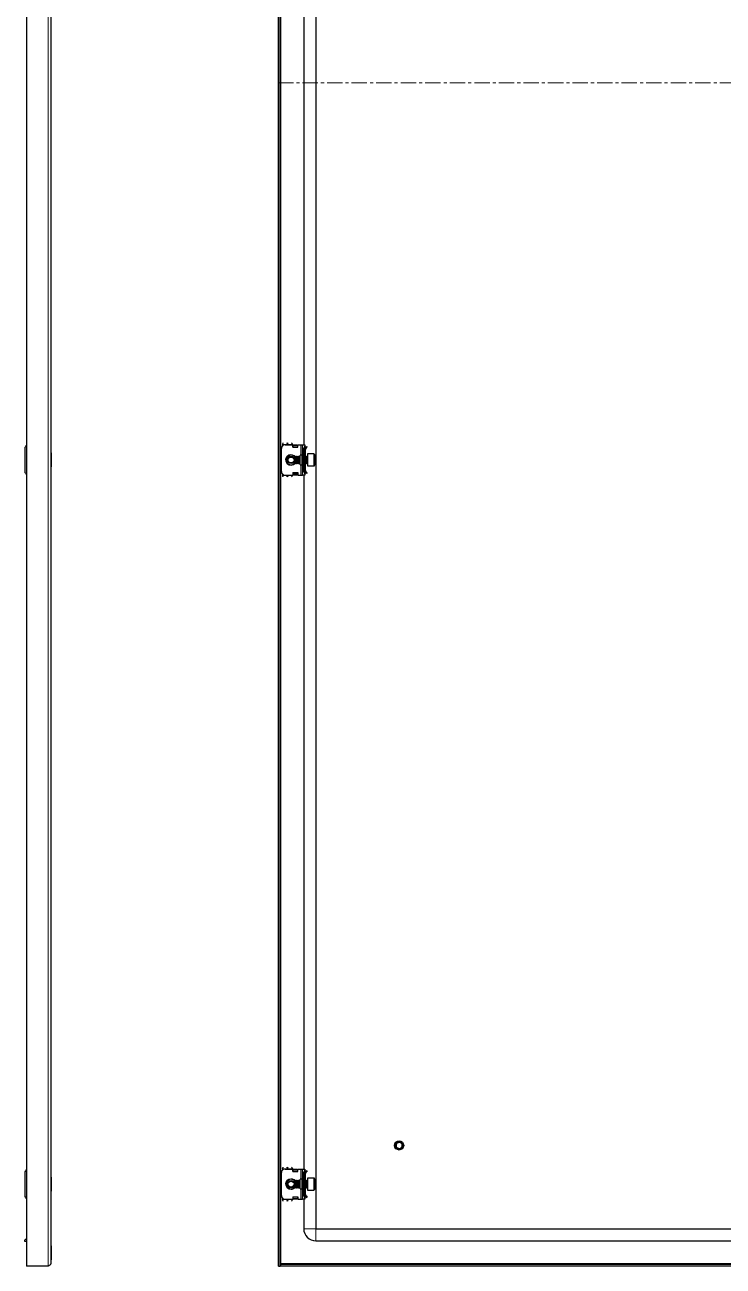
# Model space of a CAD drawing. Header units: millimetres. Extents: x -470 to 1925, y -869 to 1304.
# Drawn here: x 768 to 1346, y -755 to 273 of the extents above; entities that cross this region are included whole.
import ezdxf

# ---------------------------------------------------------------- set-up
doc = ezdxf.new("R2010")
doc.units = ezdxf.units.MM
doc.linetypes.add('CENTERX2', pattern=[20.32, 12.7, -2.54, 2.54, -2.54])
doc.layers.add('FORMAT', color=7, linetype='Continuous')

msp = doc.modelspace()

# ---------------------------------------------------------------- linework, layer by layer
at = {"color": 7, "linetype": 'Continuous', "lineweight": 25}
for p, q in [((769.88, 1205.83), (769.88, -755.17)), ((789.88, 1203.73), (789.88, -753.07)), ((978.24, -755.17), (978.24, 1205.83)), ((979.74, -755.17), (979.74, 1205.83)), ((1009.24, 1174.83), (1009.24, -724.17)), ((999.24, 525.33), (999.24, -74.67)), ((768.38, -77.67), (768.38, -96.67)), ((790.13, -81.38), (789.88, -81.38)), ((790.13, -81.38), (790.13, -92.95)), ((980.74, -96.67), (980.74, -77.67)), ((981.74, -74.42), (981.74, -75.43)), ((983.74, -74.67), (990.24, -74.67)), ((989.74, -74.42), (989.74, -74.67)), ((990.24, -76.67), (990.24, -74.67)), ((990.44, -74.79), (990.24, -74.79)), ((990.24, -76.67), (994.24, -76.67)), ((990.44, -76.67), (990.44, -74.79)), ((990.49, -75.05), (990.99, -74.69)), ((990.99, -75.05), (990.49, -75.4)), ((990.49, -75.4), (990.49, -75.05)), ((990.49, -76.32), (990.49, -75.4)), ((990.49, -76.67), (990.49, -76.32)), ((990.99, -74.69), (990.99, -75.05)), ((990.99, -74.69), (993.49, -74.69)), ((990.99, -75.05), (993.49, -75.05)), ((993.49, -75.05), (993.49, -74.69)), ((993.49, -74.69), (993.99, -75.05)), ((993.99, -75.4), (993.49, -75.05)), ((993.99, -75.05), (993.99, -75.4)), ((993.99, -75.4), (993.99, -76.32)), ((993.99, -76.32), (993.99, -76.67)), ((994.24, -76.67), (994.24, -74.67)), ((994.24, -74.67), (996.74, -74.67)), ((996.74, -74.67), (998.24, -74.67)), ((998.24, -74.67), (1000.24, -74.67)), ((998.24, -77.67), (998.24, -74.67)), ((998.24, -96.67), (998.24, -77.67)), ((999.24, -96.67), (999.24, -77.67)), ((1000.24, -74.67), (1000.24, -75.43)), ((1000.24, -75.43), (1000.24, -98.91)), ((1000.24, -75.76), (1000.45, -75.96)), ((1000.74, -78.42), (1000.24, -78.42)), ((1000.24, -81.92), (1000.24, -78.42)), ((1000.74, -81.92), (1000.24, -81.92)), ((1000.74, -76.67), (1000.74, -77.13)), ((1000.74, -81.92), (1000.74, -78.42)), ((1000.74, -84.17), (1000.74, -81.92)), ((1000.82, -77.01), (1001.8, -76.03)), ((1001.18, -77.36), (1000.82, -77.01)), ((1001.18, -77.36), (1002.15, -76.38)), ((1001.8, -76.03), (1002.15, -76.38)), ((1007.64, -82.17), (1002.24, -82.17)), ((1002.24, -82.17), (1002.24, -92.17)), ((992.79, -84.17), (992.24, -84.72)), ((992.24, -84.72), (992.24, -89.62)), ((992.24, -89.62), (992.79, -90.17)), ((992.85, -84.17), (992.79, -84.17)), ((992.79, -84.17), (992.79, -90.17)), ((992.79, -90.17), (992.85, -90.17)), ((993.24, -84.72), (992.85, -84.17)), ((992.85, -84.17), (992.85, -89.7)), ((992.85, -90.17), (993.24, -89.62)), ((992.85, -89.7), (992.85, -90.17)), ((993.63, -84.17), (993.24, -84.72)), ((993.24, -84.72), (993.24, -89.23)), ((993.24, -89.23), (993.24, -89.62)), ((993.24, -89.62), (993.63, -90.17)), ((993.85, -84.17), (993.63, -84.17)), ((993.63, -84.17), (993.63, -89.7)), ((993.63, -89.7), (993.63, -90.17)), ((993.63, -90.17), (993.85, -90.17)), ((994.24, -84.72), (993.85, -84.17)), ((993.85, -84.17), (993.85, -89.7)), ((993.85, -90.17), (994.24, -89.62)), ((993.85, -89.7), (993.85, -90.17)), ((994.63, -84.17), (994.24, -84.72)), ((994.24, -84.72), (994.24, -89.23)), ((994.24, -89.23), (994.24, -89.62)), ((994.24, -89.62), (994.63, -90.17)), ((994.85, -84.17), (994.63, -84.17)), ((994.63, -84.17), (994.63, -89.7)), ((994.63, -89.7), (994.63, -90.17)), ((994.63, -90.17), (994.85, -90.17)), ((995.24, -84.72), (994.85, -84.17)), ((994.85, -84.17), (994.85, -89.7)), ((994.85, -90.17), (995.24, -89.62)), ((994.85, -89.7), (994.85, -90.17)), ((995.63, -84.17), (995.24, -84.72)), ((995.24, -84.72), (995.24, -89.23)), ((995.24, -89.23), (995.24, -89.62)), ((995.24, -89.62), (995.63, -90.17)), ((995.85, -84.17), (995.63, -84.17)), ((995.63, -84.17), (995.63, -89.7)), ((995.63, -89.7), (995.63, -90.17)), ((995.63, -90.17), (995.85, -90.17)), ((996.24, -84.72), (995.85, -84.17)), ((995.85, -84.17), (995.85, -89.7)), ((995.85, -90.17), (996.24, -89.62)), ((995.85, -89.7), (995.85, -90.17)), ((997.74, -83.17), (996.24, -83.17)), ((996.24, -91.17), (996.24, -83.17)), ((996.24, -91.17), (997.74, -91.17)), ((1000.63, -84.17), (1000.24, -84.72)), ((1000.24, -89.62), (1000.63, -90.17)), ((1000.24, -92.42), (1000.74, -92.42)), ((1000.24, -95.92), (1000.24, -92.42)), ((1000.85, -84.17), (1000.63, -84.17)), ((1000.63, -84.17), (1000.63, -89.7)), ((1000.63, -89.7), (1000.63, -90.17)), ((1000.63, -90.17), (1000.85, -90.17)), ((1000.74, -92.42), (1000.74, -90.17)), ((1000.74, -95.92), (1000.74, -92.42)), ((1001.24, -84.72), (1000.85, -84.17)), ((1000.85, -84.17), (1000.85, -89.7)), ((1000.85, -90.17), (1001.24, -89.62)), ((1000.85, -89.7), (1000.85, -90.17)), ((1001.63, -84.17), (1001.24, -84.72)), ((1001.24, -84.72), (1001.24, -89.23)), ((1001.24, -89.23), (1001.24, -89.62)), ((1001.24, -89.62), (1001.63, -90.17)), ((1001.99, -84.17), (1001.63, -84.17)), ((1001.63, -84.17), (1001.63, -89.7)), ((1001.63, -89.7), (1001.63, -90.17)), ((1001.63, -90.17), (1001.99, -90.17)), ((1002.24, -92.17), (1007.64, -92.17)), ((1008.24, -82.77), (1008.24, -91.57)), ((789.88, -92.95), (790.13, -92.95)), ((981.74, -98.91), (981.74, -99.92)), ((983.74, -99.67), (990.24, -99.67)), ((989.74, -99.67), (989.74, -99.92)), ((990.24, -97.67), (990.24, -99.67)), ((990.24, -97.67), (994.24, -97.67)), ((990.24, -99.55), (990.44, -99.55)), ((990.44, -99.55), (990.44, -97.67)), ((990.49, -98.02), (990.49, -97.67)), ((990.49, -98.94), (990.49, -98.02)), ((990.49, -99.29), (990.49, -98.94)), ((990.49, -98.94), (990.99, -99.29)), ((990.99, -99.64), (990.49, -99.29)), ((990.99, -99.29), (990.99, -99.64)), ((993.49, -99.29), (990.99, -99.29)), ((993.49, -99.64), (990.99, -99.64)), ((993.49, -99.29), (993.99, -98.94)), ((993.49, -99.64), (993.49, -99.29)), ((993.99, -99.29), (993.49, -99.64)), ((993.99, -97.67), (993.99, -98.02)), ((993.99, -98.02), (993.99, -98.94)), ((993.99, -98.94), (993.99, -99.29)), ((994.24, -97.67), (994.24, -99.67)), ((994.24, -99.67), (996.74, -99.67)), ((996.74, -99.67), (998.24, -99.67)), ((998.24, -99.67), (998.24, -96.67)), ((1000.24, -99.67), (998.24, -99.67)), ((999.24, -99.67), (999.24, -674.67)), ((1000.74, -95.92), (1000.24, -95.92)), ((1000.45, -98.38), (1000.24, -98.58)), ((1000.24, -98.91), (1000.24, -99.67)), ((1000.74, -97.67), (1000.74, -97.28)), ((1001.18, -96.98), (1000.82, -97.33)), ((1000.82, -97.33), (1001.8, -98.31)), ((1001.18, -96.98), (1002.15, -97.96)), ((1001.8, -98.31), (1002.15, -97.96)), ((1075.25, -654.97), (1075.24, -655.02)), ((1075.24, -655.17), (1075.24, -655.17)), ((1075.25, -654.97), (1075.31, -654.66)), ((1075.27, -654.77), (1075.26, -654.82)), ((1075.3, -654.56), (1075.29, -654.61)), ((1075.35, -654.37), (1075.34, -654.42)), ((1075.4, -654.19), (1075.39, -654.23)), ((1075.46, -654.05), (1075.56, -653.87)), ((1075.47, -654.05), (1075.57, -653.86)), ((1075.95, -656.04), (1075.78, -655.63)), ((1076.08, -657.25), (1075.96, -657.12)), ((1075.97, -657.13), (1075.98, -657.15)), ((1076, -653.24), (1076.12, -653.05)), ((1076.08, -657.25), (1076.11, -657.28)), ((1076.22, -657.39), (1076.26, -657.42)), ((1076.38, -657.52), (1076.42, -657.55)), ((1076.54, -657.64), (1076.59, -657.67)), ((1076.7, -652.59), (1076.97, -652.47)), ((1077.64, -652.23), (1077.6, -652.24)), ((1078.04, -658.16), (1078.79, -658.09)), ((1078.78, -652.22), (1078.74, -652.21)), ((1078.96, -652.26), (1078.91, -652.25)), ((1078.93, -658.09), (1078.97, -658.08)), ((1079.14, -652.31), (1079.09, -652.29)), ((1079.12, -658.04), (1079.17, -658.02)), ((1079.14, -652.31), (1079.34, -652.41)), ((1079.14, -652.35), (1079.35, -652.38)), ((1079.31, -652.37), (1079.27, -652.35)), ((1079.31, -657.97), (1079.36, -657.95)), ((1079.69, -657.8), (1079.46, -657.88)), ((1079.5, -657.89), (1079.55, -657.87)), ((1079.67, -652.53), (1079.63, -652.51)), ((1079.86, -657.69), (1079.66, -657.81)), ((1079.67, -652.53), (1079.67, -652.64)), ((1079.67, -652.53), (1079.81, -652.65)), ((1079.68, -657.73), (1079.73, -657.77)), ((1079.69, -657.8), (1079.73, -657.77)), ((1079.85, -652.64), (1079.81, -652.61)), ((1080.02, -652.75), (1079.98, -652.73)), ((1080.18, -652.88), (1080.14, -652.85)), ((1080.33, -653.02), (1080.3, -652.99)), ((1080.46, -653.16), (1080.43, -653.12)), ((1081.05, -654.13), (1081.05, -654.12)), ((1081.16, -655.87), (1081.08, -656.11)), ((1081.11, -654.31), (1081.1, -654.26)), ((1081.1, -656.06), (1081.12, -656.02)), ((1081.16, -654.48), (1081.15, -654.44)), ((1081.16, -655.87), (1081.17, -655.83)), ((1081.2, -654.67), (1081.19, -654.62)), ((1081.2, -655.67), (1081.2, -655.63)), ((1081.24, -655.06), (1081.21, -655.3)), ((1081.22, -654.86), (1081.22, -654.81)), ((1081.22, -655.47), (1081.23, -655.42)), ((1081.24, -655.06), (1081.23, -655.01)), ((1081.24, -655.26), (1081.24, -655.21)), ((768.38, -677.67), (768.38, -696.67)), ((980.74, -696.67), (980.74, -677.67)), ((981.74, -674.42), (981.74, -675.43)), ((983.74, -674.67), (990.24, -674.67)), ((989.74, -674.42), (989.74, -674.67)), ((990.24, -676.67), (990.24, -674.67)), ((990.44, -674.79), (990.24, -674.79)), ((990.24, -676.67), (994.24, -676.67)), ((990.44, -676.67), (990.44, -674.79)), ((990.49, -675.05), (990.99, -674.69)), ((990.99, -675.05), (990.49, -675.4)), ((990.49, -675.4), (990.49, -675.05)), ((990.49, -676.32), (990.49, -675.4)), ((990.49, -676.67), (990.49, -676.32)), ((990.99, -674.69), (990.99, -675.05)), ((990.99, -674.69), (993.49, -674.69)), ((990.99, -675.05), (993.49, -675.05)), ((993.49, -675.05), (993.49, -674.69)), ((993.49, -674.69), (993.99, -675.05)), ((993.99, -675.4), (993.49, -675.05)), ((993.99, -675.05), (993.99, -675.4)), ((993.99, -675.4), (993.99, -676.32)), ((993.99, -676.32), (993.99, -676.67)), ((994.24, -676.67), (994.24, -674.67)), ((994.24, -674.67), (996.74, -674.67)), ((996.74, -674.67), (998.24, -674.67)), ((998.24, -674.67), (1000.24, -674.67)), ((998.24, -677.67), (998.24, -674.67)), ((998.24, -696.67), (998.24, -677.67)), ((999.24, -696.67), (999.24, -677.67)), ((1000.24, -674.67), (1000.24, -675.43)), ((1000.24, -675.43), (1000.24, -698.91)), ((1000.24, -675.76), (1000.45, -675.96)), ((1000.74, -678.42), (1000.24, -678.42)), ((1000.24, -681.92), (1000.24, -678.42)), ((1000.74, -676.67), (1000.74, -677.13)), ((1000.74, -681.92), (1000.74, -678.42)), ((1000.82, -677.01), (1001.8, -676.03)), ((1001.18, -677.36), (1000.82, -677.01)), ((1001.18, -677.36), (1002.15, -676.38)), ((1001.8, -676.03), (1002.15, -676.38)), ((790.13, -681.38), (789.88, -681.38)), ((790.13, -681.38), (790.13, -692.95)), ((992.79, -684.17), (992.24, -684.72)), ((992.24, -684.72), (992.24, -689.62)), ((992.85, -684.17), (992.79, -684.17)), ((992.79, -684.17), (992.79, -690.17)), ((993.24, -684.72), (992.85, -684.17)), ((992.85, -684.17), (992.85, -689.7)), ((993.63, -684.17), (993.24, -684.72)), ((993.24, -684.72), (993.24, -689.23)), ((993.85, -684.17), (993.63, -684.17)), ((993.63, -684.17), (993.63, -689.7)), ((994.24, -684.72), (993.85, -684.17)), ((993.85, -684.17), (993.85, -689.7)), ((994.63, -684.17), (994.24, -684.72)), ((994.24, -684.72), (994.24, -689.23)), ((994.85, -684.17), (994.63, -684.17)), ((994.63, -684.17), (994.63, -689.7)), ((995.24, -684.72), (994.85, -684.17)), ((994.85, -684.17), (994.85, -689.7)), ((995.63, -684.17), (995.24, -684.72)), ((995.24, -684.72), (995.24, -689.23)), ((995.85, -684.17), (995.63, -684.17)), ((995.63, -684.17), (995.63, -689.7)), ((996.24, -684.72), (995.85, -684.17)), ((995.85, -684.17), (995.85, -689.7)), ((997.74, -683.17), (996.24, -683.17)), ((996.24, -691.17), (996.24, -683.17)), ((1000.74, -681.92), (1000.24, -681.92)), ((1000.63, -684.17), (1000.24, -684.72)), ((1000.85, -684.17), (1000.63, -684.17)), ((1000.63, -684.17), (1000.63, -689.7)), ((1000.74, -684.17), (1000.74, -681.92)), ((1001.24, -684.72), (1000.85, -684.17)), ((1000.85, -684.17), (1000.85, -689.7)), ((1001.63, -684.17), (1001.24, -684.72)), ((1001.24, -684.72), (1001.24, -689.23)), ((1001.99, -684.17), (1001.63, -684.17)), ((1001.63, -684.17), (1001.63, -689.7)), ((1007.64, -682.17), (1002.24, -682.17)), ((1002.24, -682.17), (1002.24, -692.17)), ((1008.24, -682.77), (1008.24, -691.57)), ((789.88, -692.95), (790.13, -692.95)), ((981.74, -698.91), (981.74, -699.92)), ((990.24, -697.67), (990.24, -699.67)), ((990.24, -697.67), (994.24, -697.67)), ((990.44, -699.55), (990.44, -697.67)), ((990.49, -698.02), (990.49, -697.67)), ((990.49, -698.94), (990.49, -698.02)), ((990.49, -698.94), (990.99, -699.29)), ((990.49, -699.29), (990.49, -698.94)), ((990.99, -699.64), (990.49, -699.29)), ((993.49, -699.29), (990.99, -699.29)), ((990.99, -699.29), (990.99, -699.64)), ((992.24, -689.62), (992.79, -690.17)), ((992.79, -690.17), (992.85, -690.17)), ((992.85, -690.17), (993.24, -689.62)), ((992.85, -689.7), (992.85, -690.17)), ((993.24, -689.23), (993.24, -689.62)), ((993.24, -689.62), (993.63, -690.17)), ((993.49, -699.29), (993.99, -698.94)), ((993.49, -699.64), (993.49, -699.29)), ((993.99, -699.29), (993.49, -699.64)), ((993.63, -689.7), (993.63, -690.17)), ((993.63, -690.17), (993.85, -690.17)), ((993.85, -690.17), (994.24, -689.62)), ((993.85, -689.7), (993.85, -690.17)), ((993.99, -697.67), (993.99, -698.02)), ((993.99, -698.02), (993.99, -698.94)), ((993.99, -698.94), (993.99, -699.29)), ((994.24, -689.23), (994.24, -689.62)), ((994.24, -689.62), (994.63, -690.17)), ((994.24, -697.67), (994.24, -699.67)), ((994.63, -689.7), (994.63, -690.17)), ((994.63, -690.17), (994.85, -690.17)), ((994.85, -690.17), (995.24, -689.62)), ((994.85, -689.7), (994.85, -690.17)), ((995.24, -689.23), (995.24, -689.62)), ((995.24, -689.62), (995.63, -690.17)), ((995.63, -689.7), (995.63, -690.17)), ((995.63, -690.17), (995.85, -690.17)), ((995.85, -690.17), (996.24, -689.62)), ((995.85, -689.7), (995.85, -690.17)), ((996.24, -691.17), (997.74, -691.17)), ((998.24, -699.67), (998.24, -696.67)), ((1000.24, -689.62), (1000.63, -690.17)), ((1000.24, -692.42), (1000.74, -692.42)), ((1000.24, -695.92), (1000.24, -692.42)), ((1000.74, -695.92), (1000.24, -695.92)), ((1000.45, -698.38), (1000.24, -698.58)), ((1000.24, -698.91), (1000.24, -699.67)), ((1000.63, -689.7), (1000.63, -690.17)), ((1000.63, -690.17), (1000.85, -690.17)), ((1000.74, -692.42), (1000.74, -690.17)), ((1000.74, -695.92), (1000.74, -692.42)), ((1000.74, -697.67), (1000.74, -697.28)), ((1001.18, -696.98), (1000.82, -697.33)), ((1000.82, -697.33), (1001.8, -698.31)), ((1000.85, -690.17), (1001.24, -689.62)), ((1000.85, -689.7), (1000.85, -690.17)), ((1001.18, -696.98), (1002.15, -697.96)), ((1001.24, -689.23), (1001.24, -689.62)), ((1001.24, -689.62), (1001.63, -690.17)), ((1001.63, -689.7), (1001.63, -690.17)), ((1001.63, -690.17), (1001.99, -690.17)), ((1001.8, -698.31), (1002.15, -697.96)), ((1002.24, -692.17), (1007.64, -692.17)), ((983.74, -699.67), (990.24, -699.67)), ((989.74, -699.67), (989.74, -699.92)), ((990.24, -699.55), (990.44, -699.55)), ((993.49, -699.64), (990.99, -699.64)), ((994.24, -699.67), (996.74, -699.67)), ((996.74, -699.67), (998.24, -699.67)), ((1000.24, -699.67), (998.24, -699.67)), ((999.24, -699.67), (999.24, -724.17)), ((1009.24, -724.17), (1893.24, -724.17)), ((769.38, -732.67), (768.38, -733.67)), ((768.38, -734.67), (768.38, -733.67)), ((769.88, -734.67), (768.38, -734.67)), ((769.38, -732.67), (769.88, -732.67)), ((790.12, -738.38), (789.88, -738.38)), ((790.12, -738.38), (790.12, -739.43)), ((790.12, -739.43), (790.12, -749.95)), ((1009.24, -734.17), (1438.74, -734.17)), ((789.88, -749.95), (790.12, -749.95)), ((787.78, -755.17), (769.88, -755.17)), ((978.24, -755.17), (979.74, -755.17)), ((979.94, -753.67), (979.94, -755.17)), ((1922.54, -753.67), (979.94, -753.67)), ((1922.54, -755.17), (979.94, -755.17)), ((980.09, -753.67), (980.34, -753.07))]:
    msp.add_line(p, q, dxfattribs=at)
at = {"color": 8, "linetype": 'Continuous', "lineweight": 18}
for p, q in [((787.78, 1205.83), (787.78, -755.17)), ((980.34, -753.07), (980.34, 1203.73)), ((981.74, -74.42), (985.74, -74.42)), ((985.74, -74.42), (989.74, -74.42)), ((993.99, -76.32), (990.49, -76.32)), ((996.74, -83.17), (996.74, -74.67)), ((999.24, -77.67), (998.24, -77.67)), ((1000.24, -76.17), (1000.45, -75.96)), ((1000.24, -76.67), (1000.74, -76.67)), ((1007.64, -92.17), (1007.64, -82.17)), ((996.74, -99.67), (996.74, -91.17)), ((997.74, -91.17), (997.74, -83.17)), ((1001.99, -85.55), (1001.99, -84.17)), ((1001.99, -90.17), (1001.99, -85.55)), ((981.74, -99.92), (985.74, -99.92)), ((989.74, -99.92), (985.74, -99.92)), ((990.49, -98.02), (993.99, -98.02)), ((998.24, -96.67), (999.24, -96.67)), ((1000.24, -97.67), (1000.74, -97.67)), ((1000.24, -98.17), (1000.45, -98.38)), ((981.74, -674.42), (985.74, -674.42)), ((985.74, -674.42), (989.74, -674.42)), ((993.99, -676.32), (990.49, -676.32)), ((996.74, -683.17), (996.74, -674.67)), ((999.24, -677.67), (998.24, -677.67)), ((1000.24, -676.17), (1000.45, -675.96)), ((1000.24, -676.67), (1000.74, -676.67)), ((997.74, -691.17), (997.74, -683.17)), ((1001.99, -685.55), (1001.99, -684.17)), ((1001.99, -690.17), (1001.99, -685.55)), ((1007.64, -692.17), (1007.64, -682.17)), ((990.49, -698.02), (993.99, -698.02)), ((996.74, -699.67), (996.74, -691.17)), ((998.24, -696.67), (999.24, -696.67)), ((1000.24, -697.67), (1000.74, -697.67)), ((1000.24, -698.17), (1000.45, -698.38)), ((981.74, -699.92), (985.74, -699.92)), ((989.74, -699.92), (985.74, -699.92)), ((1009.24, -724.17), (999.24, -724.17)), ((1009.24, -724.17), (1009.24, -734.17)), ((1922.14, -753.07), (980.34, -753.07))]:
    msp.add_line(p, q, dxfattribs=at)
at = {"color": 7, "linetype": 'Continuous', "lineweight": 25}
for centre, radius in [((988.74, -87.17), 3), ((988.74, -87.17), 2.76), ((988.74, -87.17), 2.45), ((1078.24, -655.17), 3.75), ((988.74, -687.17), 3), ((988.74, -687.17), 2.76), ((988.74, -687.17), 2.45)]:
    msp.add_circle(centre, radius, dxfattribs=at)
for centre, radius, start, end in [((771.38, -77.67), 3, 120, 180), ((983.74, -77.67), 3, 90, 180), ((1002.24, -77.67), 3, 131.81031, 180), ((999.74, -76.67), 1, 360, 45), ((1007.64, -82.77), 0.6, 0, 90), ((988.74, -87.17), 4, 90, 331.04498), ((988.74, -87.17), 4, 28.95502, 90), ((997.74, -82.67), 0.5, 270, 0), ((997.74, -91.67), 0.5, 360, 90), ((1001.99, -83.92), 0.25, 270, 0), ((1001.99, -90.42), 0.25, 360, 90), ((1007.64, -91.57), 0.6, 270, 360), ((771.38, -96.67), 3, 180, 240), ((983.74, -96.67), 3, 180, 270), ((1002.24, -96.67), 3, 180, 228.18969), ((999.74, -97.67), 1, 315, 0), ((1078.24, -655.17), 3, 180, 220.74374), ((1078.24, -655.17), 2.5, 168.59442, 190.51652), ((1078.24, -655.17), 2.5, 108.59442, 168.59442), ((1078.24, -655.17), 3, 239.92857, 266.21929), ((1078.24, -655.17), 2.5, 48.59442, 108.59442), ((1078.24, -655.17), 2.5, 255.88813, 288.59442), ((1078.24, -655.17), 2.5, 288.59442, 348.59442), ((1078.24, -655.17), 2.5, 348.59442, 48.59442), ((771.38, -677.67), 3, 120, 180), ((983.74, -677.67), 3, 90, 180), ((1002.24, -677.67), 3, 131.81031, 180), ((999.74, -676.67), 1, 360, 45), ((988.74, -687.17), 4, 90, 331.04498), ((988.74, -687.17), 4, 28.95502, 90), ((997.74, -682.67), 0.5, 270, 0), ((1001.99, -683.92), 0.25, 270, 0), ((1007.64, -682.77), 0.6, 0, 90), ((771.38, -696.67), 3, 180, 240), ((983.74, -696.67), 3, 180, 270), ((997.74, -691.67), 0.5, 360, 90), ((1002.24, -696.67), 3, 180, 228.18969), ((999.74, -697.67), 1, 315, 360), ((1001.99, -690.42), 0.25, 360, 90), ((1007.64, -691.57), 0.6, 270, 360), ((1009.24, -724.17), 10, 180, 270)]:
    msp.add_arc(centre, radius, start, end, dxfattribs=at)
at = {"color": 8, "linetype": 'Continuous', "lineweight": 18}
for centre, start, end in [((988.74, -87.17), 35.46217, 270), ((988.74, -87.17), 270, 324.53783), ((988.74, -687.17), 35.46217, 270), ((988.74, -687.17), 270, 324.53783)]:
    msp.add_arc(centre, 4.5, start, end, dxfattribs=at)
at = {"color": 7, "linetype": 'Continuous', "lineweight": 25}
for points, knots in [([(981.74, -74.42), (981.83, -74.18), (982.03, -73.69), (982.22, -73.29), (982.31, -73.1)], [0, 0, 0, 0, 0.5020654, 1, 1, 1, 1]), ([(985.17, -73.11), (985.25, -73.26), (985.42, -73.61), (985.61, -74.1), (985.72, -74.38), (985.74, -74.42)], [0, 0, 0, 0, 0.4154826, 0.9171518, 1, 1, 1, 1]), ([(985.74, -74.42), (985.83, -74.18), (986.03, -73.69), (986.22, -73.29), (986.31, -73.1)], [0, 0, 0, 0, 0.5020654, 1, 1, 1, 1]), ([(989.17, -73.11), (989.25, -73.26), (989.42, -73.61), (989.61, -74.1), (989.72, -74.38), (989.74, -74.42)], [0, 0, 0, 0, 0.4154826, 0.91715183, 1, 1, 1, 1]), ([(1000.82, -77.01), (1000.67, -77.19), (1000.37, -77.57), (1000.25, -78.1), (1000.24, -78.38), (1000.24, -78.42)], [0, 0, 0, 0, 0.4618628, 0.9237257, 1, 1, 1, 1]), ([(1001.18, -77.36), (1001.06, -77.51), (1000.88, -77.74), (1000.76, -78.12), (1000.75, -78.32), (1000.74, -78.42)], [0, 0, 0, 0, 0.4850424, 0.7384039, 1, 1, 1, 1]), ([(982.31, -101.23), (982.23, -101.07), (982.06, -100.73), (981.87, -100.24), (981.75, -99.96), (981.74, -99.92)], [0, 0, 0, 0, 0.4154826, 0.9171518, 1, 1, 1, 1]), ([(985.74, -99.92), (985.64, -100.16), (985.45, -100.65), (985.26, -101.05), (985.17, -101.24)], [0, 0, 0, 0, 0.50206541, 1, 1, 1, 1]), ([(986.31, -101.23), (986.23, -101.07), (986.06, -100.73), (985.87, -100.24), (985.75, -99.96), (985.74, -99.92)], [0, 0, 0, 0, 0.4154826, 0.9171518, 1, 1, 1, 1]), ([(989.74, -99.92), (989.64, -100.16), (989.45, -100.65), (989.26, -101.05), (989.17, -101.24)], [0, 0, 0, 0, 0.5020654, 1, 1, 1, 1]), ([(1000.24, -95.92), (1000.26, -96.16), (1000.32, -96.64), (1000.6, -97.1), (1000.8, -97.31), (1000.82, -97.33)], [0, 0, 0, 0, 0.4618628, 0.9237257, 1, 1, 1, 1]), ([(1000.74, -95.92), (1000.76, -96.11), (1000.79, -96.4), (1000.98, -96.75), (1001.11, -96.9), (1001.18, -96.98)], [0, 0, 0, 0, 0.4850424, 0.7384039, 1, 1, 1, 1]), ([(1075.73, -654.88), (1075.72, -654.89), (1075.71, -654.93), (1075.66, -654.98), (1075.61, -655.03), (1075.55, -655.08), (1075.47, -655.12), (1075.38, -655.15), (1075.31, -655.17), (1075.26, -655.17), (1075.24, -655.17)], [0, 0, 0, 0, 0.0602215, 0.1811302, 0.3019881, 0.4228095, 0.5894372, 0.7560296, 0.8771102, 1, 1, 1, 1]), ([(1075.24, -655.18), (1075.24, -655.13), (1075.23, -655.05), (1075.25, -654.97), (1075.26, -654.95)], [0, 0, 0, 0, 0.6598587, 1, 1, 1, 1]), ([(1075.6, -655.04), (1075.57, -655.03), (1075.51, -655.01), (1075.42, -655), (1075.33, -655), (1075.27, -655.02), (1075.24, -655.02)], [0, 0, 0, 0, 0.237597, 0.5167288, 0.7555275, 1, 1, 1, 1]), ([(1075.24, -655.18), (1075.27, -655.16), (1075.33, -655.13), (1075.42, -655.1), (1075.48, -655.1), (1075.51, -655.1)], [0, 0, 0, 0, 0.3712256, 0.7088717, 1, 1, 1, 1]), ([(1076.17, -656.95), (1076.14, -656.93), (1075.9, -656.71), (1075.55, -656.25), (1075.31, -655.64), (1075.26, -655.29), (1075.24, -655.17)], [0, 0, 0, 0, 0.0506845, 0.4856187, 0.8266434, 1, 1, 1, 1]), ([(1075.25, -654.97), (1075.28, -654.96), (1075.34, -654.93), (1075.44, -654.91), (1075.53, -654.91), (1075.61, -654.93), (1075.66, -654.95), (1075.68, -654.96)], [0, 0, 0, 0, 0.23503877, 0.44553222, 0.65126812, 0.84785349, 1, 1, 1, 1]), ([(1075.7, -654.93), (1075.68, -654.91), (1075.62, -654.87), (1075.53, -654.83), (1075.44, -654.81), (1075.35, -654.8), (1075.29, -654.81), (1075.26, -654.82)], [0, 0, 0, 0, 0.1891735, 0.4046974, 0.6202202, 0.8079351, 1, 1, 1, 1]), ([(1075.27, -654.77), (1075.3, -654.76), (1075.37, -654.73), (1075.46, -654.73), (1075.55, -654.74), (1075.63, -654.76), (1075.69, -654.79), (1075.73, -654.82), (1075.74, -654.83)], [0, 0, 0, 0, 0.21406459, 0.40236339, 0.5856293, 0.76023413, 0.92389351, 1, 1, 1, 1]), ([(1075.76, -654.82), (1075.75, -654.81), (1075.72, -654.77), (1075.66, -654.72), (1075.57, -654.67), (1075.48, -654.63), (1075.39, -654.61), (1075.32, -654.61), (1075.29, -654.61)], [0, 0, 0, 0, 0.0698715, 0.2584547, 0.4469509, 0.6354224, 0.81547, 1, 1, 1, 1]), ([(1075.3, -654.56), (1075.34, -654.56), (1075.4, -654.54), (1075.5, -654.55), (1075.58, -654.57), (1075.66, -654.61), (1075.72, -654.65), (1075.75, -654.68), (1075.76, -654.7)], [0, 0, 0, 0, 0.2088985, 0.3885872, 0.5624279, 0.7272952, 0.881578, 1, 1, 1, 1]), ([(1075.77, -654.67), (1075.75, -654.65), (1075.72, -654.61), (1075.66, -654.55), (1075.59, -654.5), (1075.51, -654.46), (1075.42, -654.43), (1075.36, -654.42), (1075.34, -654.42)], [0, 0, 0, 0, 0.1372662, 0.3079499, 0.478578, 0.6491848, 0.8228334, 1, 1, 1, 1]), ([(1075.35, -654.37), (1075.38, -654.37), (1075.44, -654.37), (1075.52, -654.38), (1075.6, -654.41), (1075.67, -654.46), (1075.73, -654.51), (1075.77, -654.56), (1075.79, -654.6), (1075.79, -654.62)], [0, 0, 0, 0, 0.1656667, 0.3305216, 0.4888089, 0.6385249, 0.7786294, 0.9092127, 1, 1, 1, 1]), ([(1075.77, -654.53), (1075.76, -654.52), (1075.74, -654.48), (1075.69, -654.41), (1075.62, -654.34), (1075.54, -654.29), (1075.46, -654.25), (1075.41, -654.24), (1075.39, -654.23)], [0, 0, 0, 0, 0.0761511, 0.2767043, 0.47712, 0.6774733, 0.8375735, 1, 1, 1, 1]), ([(1075.4, -654.19), (1075.61, -653.76), (1075.93, -653.12), (1076.51, -652.72), (1076.72, -652.59)], [0, 0, 0, 0, 0.6570415, 1, 1, 1, 1]), ([(1075.4, -654.19), (1075.43, -654.19), (1075.49, -654.2), (1075.57, -654.23), (1075.64, -654.27), (1075.7, -654.33), (1075.74, -654.38), (1075.77, -654.45), (1075.79, -654.5), (1075.8, -654.54), (1075.8, -654.55)], [0, 0, 0, 0, 0.1540267, 0.3070949, 0.4528616, 0.5901228, 0.718565, 0.8388555, 0.9524699, 1, 1, 1, 1]), ([(1075.48, -654.06), (1075.49, -654), (1075.52, -653.87), (1075.59, -653.76), (1075.62, -653.7)], [0, 0, 0, 0, 0.46248194, 1, 1, 1, 1]), ([(1075.61, -653.78), (1075.63, -653.71), (1075.71, -653.5), (1075.88, -653.34), (1075.99, -653.23)], [0, 0, 0, 0, 0.3337892, 1, 1, 1, 1]), ([(1075.69, -653.65), (1075.71, -653.6), (1075.81, -653.3), (1076.06, -653.09), (1076.26, -652.91)], [0, 0, 0, 0, 0.1718651, 1, 1, 1, 1]), ([(1075.73, -654.84), (1075.72, -654.94), (1075.71, -655.21), (1075.75, -655.47), (1075.78, -655.63)], [0, 0, 0, 0, 0.40852073, 1, 1, 1, 1]), ([(1075.79, -654.68), (1075.79, -654.68), (1075.78, -654.73), (1075.76, -654.78), (1075.73, -654.83), (1075.73, -654.84)], [0, 0, 0, 0, 0.157682, 0.8030401, 1, 1, 1, 1]), ([(1077.08, -652.81), (1077.02, -652.85), (1076.69, -653.03), (1076.2, -653.5), (1075.89, -654.08), (1075.8, -654.42), (1075.79, -654.48)], [0, 0, 0, 0, 0.1047847, 0.5130786, 0.9181362, 1, 1, 1, 1]), ([(1075.79, -654.48), (1075.79, -654.51), (1075.8, -654.58), (1075.79, -654.64), (1075.79, -654.68)], [0, 0, 0, 0, 0.5444726, 1, 1, 1, 1]), ([(1075.97, -653.2), (1075.97, -653.21), (1075.95, -653.23), (1075.94, -653.25), (1075.93, -653.26)], [0, 0, 0, 0, 0.2967964, 1, 1, 1, 1]), ([(1077.23, -657.4), (1077.16, -657.37), (1076.84, -657.21), (1076.32, -656.79), (1076.07, -656.29), (1075.95, -656.04)], [0, 0, 0, 0, 0.1306517, 0.5600073, 1, 1, 1, 1]), ([(1075.97, -657.13), (1075.98, -657.1), (1076.01, -657.06), (1076.08, -657), (1076.13, -656.97), (1076.16, -656.95), (1076.17, -656.95)], [0, 0, 0, 0, 0.3150562, 0.6301943, 0.9455136, 1, 1, 1, 1]), ([(1076.53, -657), (1076.5, -656.99), (1076.44, -656.98), (1076.36, -656.98), (1076.28, -656.99), (1076.19, -657.01), (1076.09, -657.06), (1076.02, -657.11), (1075.98, -657.15)], [0, 0, 0, 0, 0.14940736, 0.27856286, 0.40766065, 0.53672248, 0.7270454, 1, 1, 1, 1]), ([(1076.1, -653.07), (1076.09, -653.07), (1076.08, -653.08), (1076.07, -653.1), (1076.07, -653.1)], [0, 0, 0, 0, 0.48423222, 1, 1, 1, 1]), ([(1076.08, -657.25), (1076.09, -657.22), (1076.12, -657.17), (1076.18, -657.11), (1076.25, -657.06), (1076.32, -657.02), (1076.39, -657), (1076.47, -656.99), (1076.52, -657), (1076.54, -657.01)], [0, 0, 0, 0, 0.1594459, 0.3180339, 0.4699832, 0.6134801, 0.7476486, 0.8728556, 1, 1, 1, 1]), ([(1076.59, -657.05), (1076.59, -657.05), (1076.55, -657.05), (1076.49, -657.06), (1076.4, -657.07), (1076.32, -657.11), (1076.24, -657.15), (1076.17, -657.21), (1076.13, -657.26), (1076.11, -657.28)], [0, 0, 0, 0, 0.0182814, 0.1756388, 0.3328957, 0.4900969, 0.6472739, 0.8216323, 1, 1, 1, 1]), ([(1076.17, -656.95), (1076.19, -656.95), (1076.23, -656.94), (1076.32, -656.93), (1076.42, -656.94), (1076.5, -656.98), (1076.58, -657.03), (1076.67, -657.12), (1076.74, -657.23), (1076.76, -657.32), (1076.77, -657.36)], [0, 0, 0, 0, 0.0736464, 0.1695635, 0.351373, 0.4388934, 0.519676, 0.6829056, 0.8511995, 1, 1, 1, 1]), ([(1076.23, -652.94), (1076.23, -652.95), (1076.21, -652.96), (1076.2, -652.97), (1076.2, -652.97)], [0, 0, 0, 0, 0.4851577, 1, 1, 1, 1]), ([(1076.22, -657.39), (1076.23, -657.36), (1076.26, -657.29), (1076.31, -657.21), (1076.37, -657.15), (1076.44, -657.11), (1076.52, -657.08), (1076.57, -657.06), (1076.6, -657.06), (1076.61, -657.06)], [0, 0, 0, 0, 0.1980351, 0.3676626, 0.5314947, 0.6866636, 0.8318184, 0.9819171, 1, 1, 1, 1]), ([(1076.67, -657.13), (1076.66, -657.13), (1076.62, -657.14), (1076.54, -657.16), (1076.45, -657.21), (1076.37, -657.27), (1076.31, -657.34), (1076.27, -657.39), (1076.26, -657.42)], [0, 0, 0, 0, 0.0505002, 0.2411237, 0.4316534, 0.6221537, 0.8086921, 1, 1, 1, 1]), ([(1076.38, -652.82), (1076.37, -652.82), (1076.36, -652.83), (1076.35, -652.84), (1076.34, -652.85)], [0, 0, 0, 0, 0.4845464, 1, 1, 1, 1]), ([(1076.38, -657.52), (1076.38, -657.49), (1076.4, -657.42), (1076.44, -657.33), (1076.5, -657.26), (1076.56, -657.21), (1076.62, -657.17), (1076.67, -657.16), (1076.68, -657.15)], [0, 0, 0, 0, 0.20923854, 0.39270193, 0.571062, 0.74084445, 0.89995763, 1, 1, 1, 1]), ([(1076.73, -657.23), (1076.71, -657.24), (1076.65, -657.27), (1076.57, -657.32), (1076.5, -657.39), (1076.45, -657.47), (1076.43, -657.52), (1076.42, -657.55)], [0, 0, 0, 0, 0.17210362, 0.3910988, 0.610089, 0.8028012, 1, 1, 1, 1]), ([(1076.53, -652.7), (1076.53, -652.71), (1076.51, -652.72), (1076.5, -652.72), (1076.49, -652.73)], [0, 0, 0, 0, 0.4826873, 1, 1, 1, 1]), ([(1076.53, -652.7), (1076.54, -652.69), (1076.59, -652.66), (1076.65, -652.64), (1076.69, -652.62)], [0, 0, 0, 0, 0.2307506, 1, 1, 1, 1]), ([(1076.54, -657.64), (1076.55, -657.61), (1076.56, -657.54), (1076.59, -657.45), (1076.64, -657.37), (1076.69, -657.31), (1076.73, -657.28), (1076.75, -657.27)], [0, 0, 0, 0, 0.2402125, 0.454711, 0.6642872, 0.8645167, 1, 1, 1, 1]), ([(1076.78, -657.38), (1076.76, -657.4), (1076.71, -657.44), (1076.65, -657.51), (1076.61, -657.59), (1076.59, -657.64), (1076.59, -657.67)], [0, 0, 0, 0, 0.2282538, 0.5103507, 0.7523188, 1, 1, 1, 1]), ([(1076.7, -652.59), (1076.69, -652.6), (1076.68, -652.61), (1076.67, -652.61), (1076.66, -652.62)], [0, 0, 0, 0, 0.4801941, 1, 1, 1, 1]), ([(1076.7, -652.59), (1076.73, -652.61), (1076.79, -652.65), (1076.86, -652.72), (1076.9, -652.77), (1076.91, -652.79)], [0, 0, 0, 0, 0.3628583, 0.6934345, 1, 1, 1, 1]), ([(1077.06, -652.85), (1077.05, -652.85), (1077.01, -652.84), (1076.94, -652.81), (1076.86, -652.76), (1076.78, -652.69), (1076.74, -652.62), (1076.72, -652.59)], [0, 0, 0, 0, 0.0844769, 0.2533671, 0.4701589, 0.686909, 1, 1, 1, 1]), ([(1076.72, -657.76), (1076.72, -657.72), (1076.72, -657.65), (1076.75, -657.55), (1076.77, -657.49), (1076.79, -657.47), (1076.79, -657.47)], [0, 0, 0, 0, 0.3571393, 0.6809788, 0.9981828, 1, 1, 1, 1]), ([(1076.77, -657.36), (1076.78, -657.37), (1076.79, -657.42), (1076.8, -657.49), (1076.79, -657.58), (1076.78, -657.68), (1076.75, -657.74), (1076.74, -657.77)], [0, 0, 0, 0, 0.1136039, 0.3109503, 0.5082294, 0.7516603, 1, 1, 1, 1]), ([(1077.63, -657.59), (1077.34, -657.54), (1077.05, -657.49), (1076.78, -657.36), (1076.77, -657.36)], [0, 0, 0, 0, 0.9656715, 1, 1, 1, 1]), ([(1076.88, -652.49), (1076.87, -652.5), (1076.86, -652.51), (1076.84, -652.51), (1076.84, -652.52)], [0, 0, 0, 0, 0.4778665, 1, 1, 1, 1]), ([(1077, -652.8), (1076.99, -652.78), (1076.98, -652.73), (1076.95, -652.66), (1076.9, -652.58), (1076.86, -652.54), (1076.84, -652.52)], [0, 0, 0, 0, 0.1541827, 0.4625673, 0.7280914, 1, 1, 1, 1]), ([(1076.88, -652.49), (1076.91, -652.52), (1076.97, -652.55), (1077.03, -652.63), (1077.08, -652.71), (1077.11, -652.77), (1077.11, -652.81), (1077.11, -652.82)], [0, 0, 0, 0, 0.2607623, 0.4948046, 0.7237939, 0.9427899, 1, 1, 1, 1]), ([(1077.07, -652.41), (1077.06, -652.41), (1077.05, -652.42), (1077.03, -652.42), (1077.02, -652.43)], [0, 0, 0, 0, 0.47648594, 1, 1, 1, 1]), ([(1077.16, -652.82), (1077.16, -652.81), (1077.16, -652.75), (1077.15, -652.67), (1077.12, -652.58), (1077.08, -652.5), (1077.04, -652.45), (1077.02, -652.43)], [0, 0, 0, 0, 0.1143934, 0.3501817, 0.5859711, 0.790611, 1, 1, 1, 1]), ([(1077.07, -652.41), (1077.09, -652.4), (1077.15, -652.37), (1077.22, -652.36), (1077.26, -652.35)], [0, 0, 0, 0, 0.3010252, 1, 1, 1, 1]), ([(1077.07, -652.41), (1077.1, -652.43), (1077.15, -652.48), (1077.21, -652.55), (1077.24, -652.64), (1077.26, -652.72), (1077.27, -652.78), (1077.26, -652.82), (1077.26, -652.83)], [0, 0, 0, 0, 0.218347, 0.4109902, 0.5987107, 0.7777436, 0.9456666, 1, 1, 1, 1]), ([(1077.44, -652.8), (1077.43, -652.8), (1077.38, -652.82), (1077.3, -652.83), (1077.2, -652.83), (1077.13, -652.82), (1077.09, -652.81), (1077.08, -652.81)], [0, 0, 0, 0, 0.0990109, 0.3882762, 0.6130099, 0.8953836, 1, 1, 1, 1]), ([(1077.26, -652.33), (1077.25, -652.34), (1077.24, -652.34), (1077.22, -652.35), (1077.22, -652.35)], [0, 0, 0, 0, 0.47657945, 1, 1, 1, 1]), ([(1077.29, -652.83), (1077.29, -652.83), (1077.31, -652.79), (1077.31, -652.72), (1077.32, -652.62), (1077.3, -652.52), (1077.27, -652.43), (1077.23, -652.38), (1077.22, -652.35)], [0, 0, 0, 0, 0.0190582, 0.2194885, 0.4198305, 0.6201507, 0.8077852, 1, 1, 1, 1]), ([(1077.63, -657.59), (1077.54, -657.56), (1077.4, -657.5), (1077.27, -657.43), (1077.23, -657.4)], [0, 0, 0, 0, 0.6817331, 1, 1, 1, 1]), ([(1077.26, -652.33), (1077.29, -652.36), (1077.33, -652.41), (1077.38, -652.49), (1077.4, -652.58), (1077.41, -652.66), (1077.41, -652.73), (1077.4, -652.77), (1077.39, -652.79)], [0, 0, 0, 0, 0.21300215, 0.39697514, 0.57518079, 0.74436354, 0.90277881, 1, 1, 1, 1]), ([(1077.45, -652.27), (1077.45, -652.28), (1077.43, -652.28), (1077.42, -652.28), (1077.41, -652.29)], [0, 0, 0, 0, 0.47897746, 1, 1, 1, 1]), ([(1077.41, -652.79), (1077.42, -652.76), (1077.45, -652.71), (1077.46, -652.62), (1077.47, -652.53), (1077.46, -652.42), (1077.43, -652.34), (1077.41, -652.29)], [0, 0, 0, 0, 0.1470651, 0.3212312, 0.4953456, 0.6694433, 1, 1, 1, 1]), ([(1077.71, -652.57), (1077.7, -652.58), (1077.68, -652.63), (1077.62, -652.71), (1077.52, -652.77), (1077.47, -652.79), (1077.44, -652.8)], [0, 0, 0, 0, 0.153621, 0.5283051, 0.811762, 1, 1, 1, 1]), ([(1077.45, -652.27), (1077.47, -652.3), (1077.51, -652.36), (1077.54, -652.45), (1077.55, -652.53), (1077.55, -652.61), (1077.53, -652.69), (1077.51, -652.74), (1077.49, -652.77), (1077.48, -652.78)], [0, 0, 0, 0, 0.1954613, 0.3596487, 0.5176065, 0.6667879, 0.8062679, 0.9362427, 1, 1, 1, 1]), ([(1077.53, -652.73), (1077.53, -652.73), (1077.56, -652.69), (1077.59, -652.6), (1077.62, -652.49), (1077.62, -652.4), (1077.62, -652.32), (1077.6, -652.27), (1077.6, -652.24)], [0, 0, 0, 0, 0.0013127, 0.3095816, 0.4937306, 0.6778354, 0.8376628, 1, 1, 1, 1]), ([(1077.56, -652.74), (1077.59, -652.72), (1077.64, -652.68), (1077.68, -652.61), (1077.7, -652.58), (1077.71, -652.57)], [0, 0, 0, 0, 0.4133204, 0.8335068, 1, 1, 1, 1]), ([(1077.64, -652.23), (1077.65, -652.26), (1077.68, -652.31), (1077.69, -652.39), (1077.69, -652.48), (1077.68, -652.55), (1077.65, -652.64), (1077.6, -652.7), (1077.57, -652.73)], [0, 0, 0, 0, 0.1625787, 0.3241601, 0.4782157, 0.6233718, 0.7592045, 1, 1, 1, 1]), ([(1077.6, -652.25), (1077.62, -652.24), (1077.74, -652.2), (1077.87, -652.19), (1077.97, -652.18)], [0, 0, 0, 0, 0.1698709, 1, 1, 1, 1]), ([(1077.64, -652.23), (1077.67, -652.22), (1077.99, -652.16), (1078.63, -652.15), (1079.29, -652.33), (1079.62, -652.51), (1079.69, -652.54)], [0, 0, 0, 0, 0.0442854, 0.4648795, 0.8942018, 1, 1, 1, 1]), ([(1079.68, -652.85), (1079.62, -652.82), (1079.29, -652.64), (1078.62, -652.46), (1078, -652.49), (1077.71, -652.57), (1077.71, -652.57)], [0, 0, 0, 0, 0.1021577, 0.5515991, 0.99962, 1, 1, 1, 1]), ([(1078.07, -652.2), (1078.14, -652.19), (1078.31, -652.16), (1078.48, -652.18), (1078.58, -652.19)], [0, 0, 0, 0, 0.3996251, 1, 1, 1, 1]), ([(1078.79, -658.09), (1078.78, -658.08), (1078.76, -658.03), (1078.74, -657.95), (1078.74, -657.87), (1078.76, -657.8), (1078.8, -657.72), (1078.86, -657.64), (1078.95, -657.57), (1079.01, -657.55), (1079.04, -657.54)], [0, 0, 0, 0, 0.0986313, 0.2385412, 0.3785316, 0.4989503, 0.6010273, 0.777401, 0.9101004, 1, 1, 1, 1]), ([(1078.76, -652.23), (1078.8, -652.23), (1078.94, -652.24), (1079.08, -652.29), (1079.17, -652.32)], [0, 0, 0, 0, 0.31738537, 1, 1, 1, 1]), ([(1078.94, -657.59), (1078.93, -657.59), (1078.9, -657.62), (1078.87, -657.68), (1078.82, -657.76), (1078.79, -657.85), (1078.78, -657.94), (1078.78, -658.03), (1078.78, -658.07), (1078.79, -658.09)], [0, 0, 0, 0, 0.036757, 0.1961925, 0.355485, 0.5146899, 0.7197462, 0.8820053, 1, 1, 1, 1]), ([(1078.93, -658.09), (1078.92, -658.06), (1078.89, -658.01), (1078.86, -657.93), (1078.85, -657.84), (1078.86, -657.76), (1078.89, -657.67), (1078.93, -657.61), (1078.96, -657.58)], [0, 0, 0, 0, 0.1627902, 0.3246863, 0.479688, 0.6260584, 0.7630202, 1, 1, 1, 1]), ([(1079.02, -657.56), (1079.01, -657.58), (1078.98, -657.63), (1078.95, -657.72), (1078.93, -657.81), (1078.93, -657.94), (1078.96, -658.03), (1078.97, -658.08)], [0, 0, 0, 0, 0.1328601, 0.2910597, 0.4910066, 0.6908897, 1, 1, 1, 1]), ([(1079.12, -658.04), (1079.1, -658.01), (1079.06, -657.96), (1079.02, -657.87), (1079, -657.79), (1079, -657.7), (1079.01, -657.63), (1079.02, -657.57), (1079.04, -657.55), (1079.04, -657.54)], [0, 0, 0, 0, 0.1984834, 0.3677124, 0.531083, 0.6857782, 0.8305034, 0.9651518, 1, 1, 1, 1]), ([(1079.04, -657.54), (1079.05, -657.54), (1079.1, -657.52), (1079.17, -657.51), (1079.27, -657.51), (1079.36, -657.52), (1079.45, -657.55), (1079.53, -657.58), (1079.61, -657.63), (1079.66, -657.68), (1079.69, -657.71), (1079.7, -657.72)], [0, 0, 0, 0, 0.0429601, 0.1733, 0.2742626, 0.4010814, 0.5277159, 0.6542588, 0.7807587, 0.9368521, 1, 1, 1, 1]), ([(1079.13, -657.52), (1079.13, -657.53), (1079.11, -657.57), (1079.09, -657.64), (1079.08, -657.74), (1079.09, -657.84), (1079.12, -657.93), (1079.15, -657.99), (1079.17, -658.02)], [0, 0, 0, 0, 0.0433877, 0.2328804, 0.4222739, 0.6116319, 0.8032794, 1, 1, 1, 1]), ([(1079.31, -657.97), (1079.29, -657.95), (1079.24, -657.9), (1079.19, -657.82), (1079.15, -657.73), (1079.14, -657.65), (1079.14, -657.58), (1079.15, -657.53), (1079.15, -657.52)], [0, 0, 0, 0, 0.2087239, 0.3910499, 0.5682192, 0.7368298, 0.8948531, 1, 1, 1, 1]), ([(1079.25, -657.51), (1079.25, -657.54), (1079.24, -657.6), (1079.24, -657.7), (1079.27, -657.79), (1079.3, -657.88), (1079.34, -657.93), (1079.36, -657.95)], [0, 0, 0, 0, 0.1816952, 0.3967826, 0.6118603, 0.8036808, 1, 1, 1, 1]), ([(1079.5, -657.89), (1079.47, -657.87), (1079.42, -657.83), (1079.36, -657.75), (1079.32, -657.67), (1079.29, -657.59), (1079.29, -657.54), (1079.28, -657.51)], [0, 0, 0, 0, 0.234253, 0.4427871, 0.6464654, 0.841043, 1, 1, 1, 1]), ([(1079.39, -657.53), (1079.39, -657.53), (1079.39, -657.57), (1079.41, -657.63), (1079.44, -657.72), (1079.49, -657.8), (1079.53, -657.85), (1079.55, -657.87)], [0, 0, 0, 0, 0.0027902, 0.269575, 0.5363706, 0.7654988, 1, 1, 1, 1]), ([(1079.69, -657.8), (1079.66, -657.78), (1079.6, -657.74), (1079.53, -657.67), (1079.49, -657.61), (1079.47, -657.57), (1079.47, -657.56)], [0, 0, 0, 0, 0.3195142, 0.6084926, 0.891527, 1, 1, 1, 1]), ([(1079.61, -652.83), (1079.61, -652.82), (1079.6, -652.79), (1079.61, -652.72), (1079.64, -652.63), (1079.67, -652.57), (1079.69, -652.54)], [0, 0, 0, 0, 0.05825512, 0.30550855, 0.64716041, 1, 1, 1, 1]), ([(1079.89, -653.29), (1079.88, -653.29), (1079.85, -653.25), (1079.8, -653.19), (1079.75, -653.11), (1079.71, -653.02), (1079.69, -652.93), (1079.69, -652.88), (1079.68, -652.85)], [0, 0, 0, 0, 0.06627303, 0.26734402, 0.42309551, 0.61873449, 0.81408912, 1, 1, 1, 1]), ([(1079.69, -652.85), (1079.71, -652.83), (1079.75, -652.78), (1079.78, -652.7), (1079.8, -652.64), (1079.81, -652.61)], [0, 0, 0, 0, 0.3515094, 0.6718605, 1, 1, 1, 1]), ([(1079.7, -657.72), (1079.77, -657.67), (1080.12, -657.44), (1080.61, -656.94), (1080.84, -656.38), (1080.94, -656.14)], [0, 0, 0, 0, 0.1287813, 0.6136292, 1, 1, 1, 1]), ([(1079.85, -652.64), (1079.85, -652.67), (1079.84, -652.74), (1079.81, -652.84), (1079.77, -652.92), (1079.73, -652.97), (1079.71, -652.99), (1079.71, -652.99)], [0, 0, 0, 0, 0.275174, 0.5228455, 0.7652252, 0.9970202, 1, 1, 1, 1]), ([(1079.72, -653.04), (1079.73, -653.03), (1079.78, -653.01), (1079.84, -652.96), (1079.9, -652.89), (1079.95, -652.81), (1079.97, -652.75), (1079.98, -652.73)], [0, 0, 0, 0, 0.0849649, 0.3293377, 0.5737157, 0.7844106, 1, 1, 1, 1]), ([(1080.02, -652.75), (1080.01, -652.79), (1080, -652.86), (1079.96, -652.95), (1079.91, -653.02), (1079.85, -653.08), (1079.8, -653.12), (1079.77, -653.13), (1079.77, -653.13)], [0, 0, 0, 0, 0.2228312, 0.4200991, 0.6124087, 0.7958503, 0.9678945, 1, 1, 1, 1]), ([(1079.78, -653.16), (1079.78, -653.16), (1079.82, -653.15), (1079.88, -653.12), (1079.97, -653.07), (1080.04, -653.01), (1080.1, -652.93), (1080.13, -652.88), (1080.14, -652.85)], [0, 0, 0, 0, 0.0026927, 0.2082095, 0.4136415, 0.6190567, 0.807274, 1, 1, 1, 1]), ([(1080.18, -652.88), (1080.17, -652.92), (1080.15, -652.98), (1080.1, -653.06), (1080.04, -653.13), (1079.98, -653.18), (1079.92, -653.22), (1079.88, -653.22), (1079.87, -653.22)], [0, 0, 0, 0, 0.2192122, 0.4093392, 0.5935966, 0.7685681, 0.9323945, 1, 1, 1, 1]), ([(1079.87, -653.31), (1079.88, -653.32), (1079.93, -653.33), (1080.03, -653.33), (1080.15, -653.31), (1080.26, -653.26), (1080.35, -653.21), (1080.4, -653.16), (1080.43, -653.12)], [0, 0, 0, 0, 0.0626043, 0.195119, 0.4619789, 0.6215739, 0.781143, 1, 1, 1, 1]), ([(1079.88, -653.25), (1079.92, -653.24), (1079.98, -653.23), (1080.07, -653.19), (1080.16, -653.14), (1080.24, -653.07), (1080.28, -653.02), (1080.3, -652.99)], [0, 0, 0, 0, 0.190996, 0.3837979, 0.5765532, 0.7852799, 1, 1, 1, 1]), ([(1080.34, -653.37), (1080.33, -653.38), (1080.31, -653.39), (1080.25, -653.41), (1080.17, -653.42), (1080.06, -653.4), (1079.96, -653.35), (1079.91, -653.31), (1079.89, -653.29)], [0, 0, 0, 0, 0.0458661, 0.2307436, 0.3874614, 0.6582461, 0.861978, 1, 1, 1, 1]), ([(1080.33, -653.02), (1080.32, -653.05), (1080.29, -653.11), (1080.23, -653.18), (1080.16, -653.24), (1080.09, -653.28), (1080.01, -653.31), (1079.94, -653.31), (1079.91, -653.31)], [0, 0, 0, 0, 0.1946356, 0.358964, 0.5171225, 0.6665222, 0.8061836, 1, 1, 1, 1]), ([(1079.98, -653.36), (1080.01, -653.37), (1080.07, -653.39), (1080.16, -653.4), (1080.25, -653.39), (1080.31, -653.38), (1080.34, -653.37)], [0, 0, 0, 0, 0.2517951, 0.502165, 0.752314, 1, 1, 1, 1]), ([(1080.46, -653.16), (1080.45, -653.18), (1080.42, -653.23), (1080.35, -653.29), (1080.28, -653.33), (1080.21, -653.36), (1080.14, -653.38), (1080.07, -653.38), (1080.03, -653.37), (1080.02, -653.36)], [0, 0, 0, 0, 0.1692257, 0.337427, 0.4979348, 0.6491787, 0.7905823, 0.9226882, 1, 1, 1, 1]), ([(1081.08, -655.21), (1081.07, -655.14), (1081.05, -654.74), (1080.88, -654.07), (1080.51, -653.6), (1080.34, -653.37)], [0, 0, 0, 0, 0.1080033, 0.5857632, 1, 1, 1, 1]), ([(1080.46, -653.16), (1080.59, -653.31), (1080.87, -653.66), (1081.16, -654.32), (1081.21, -654.83), (1081.24, -655.08)], [0, 0, 0, 0, 0.2741631, 0.6396029, 1, 1, 1, 1]), ([(1080.55, -653.29), (1080.59, -653.33), (1080.73, -653.46), (1080.82, -653.63), (1080.89, -653.76)], [0, 0, 0, 0, 0.2887074, 1, 1, 1, 1]), ([(1080.67, -655.74), (1080.68, -655.77), (1080.69, -655.83), (1080.73, -655.92), (1080.78, -655.99), (1080.84, -656.06), (1080.89, -656.11), (1080.93, -656.13), (1080.94, -656.14)], [0, 0, 0, 0, 0.1827374, 0.3634226, 0.5439468, 0.7243733, 0.9047468, 1, 1, 1, 1]), ([(1080.94, -656.14), (1080.94, -656.14), (1080.91, -656.13), (1080.85, -656.1), (1080.79, -656.05), (1080.75, -656), (1080.7, -655.92), (1080.68, -655.82), (1080.68, -655.72), (1080.69, -655.67), (1080.69, -655.66)], [0, 0, 0, 0, 0.0227609, 0.1922433, 0.3468958, 0.4775346, 0.5886768, 0.7833339, 0.9686236, 1, 1, 1, 1]), ([(1081.1, -656.06), (1081.07, -656.06), (1081.01, -656.06), (1080.93, -656.03), (1080.86, -656), (1080.79, -655.95), (1080.74, -655.89), (1080.71, -655.83), (1080.68, -655.79), (1080.68, -655.76), (1080.68, -655.76)], [0, 0, 0, 0, 0.1598118, 0.3187112, 0.4706482, 0.6140129, 0.7481309, 0.8733873, 0.9910826, 1, 1, 1, 1]), ([(1080.69, -655.66), (1080.7, -655.63), (1080.72, -655.56), (1080.77, -655.46), (1080.84, -655.37), (1080.9, -655.31), (1080.97, -655.26), (1081.03, -655.23), (1081.07, -655.21), (1081.08, -655.21)], [0, 0, 0, 0, 0.12516572, 0.33676855, 0.48867472, 0.64037064, 0.79196153, 0.94350264, 1, 1, 1, 1]), ([(1080.69, -655.71), (1080.7, -655.73), (1080.73, -655.77), (1080.78, -655.84), (1080.86, -655.91), (1080.94, -655.96), (1081.03, -656), (1081.09, -656.01), (1081.12, -656.02)], [0, 0, 0, 0, 0.1126873, 0.2669781, 0.4643321, 0.6616074, 0.8291568, 1, 1, 1, 1]), ([(1081.16, -655.87), (1081.12, -655.88), (1081.05, -655.89), (1080.96, -655.87), (1080.88, -655.85), (1080.81, -655.81), (1080.75, -655.76), (1080.72, -655.72), (1080.7, -655.7)], [0, 0, 0, 0, 0.207037, 0.3827201, 0.5521197, 0.7123653, 0.8622098, 1, 1, 1, 1]), ([(1081.2, -655.67), (1081.16, -655.68), (1081.1, -655.7), (1081, -655.7), (1080.91, -655.69), (1080.83, -655.66), (1080.77, -655.62), (1080.73, -655.58), (1080.72, -655.57)], [0, 0, 0, 0, 0.2058107, 0.3849601, 0.558827, 0.7241205, 0.8789337, 1, 1, 1, 1]), ([(1080.73, -655.62), (1080.75, -655.64), (1080.8, -655.69), (1080.88, -655.75), (1080.97, -655.79), (1081.06, -655.82), (1081.13, -655.82), (1081.17, -655.83)], [0, 0, 0, 0, 0.1831114, 0.3815333, 0.5799128, 0.7871112, 1, 1, 1, 1]), ([(1080.76, -655.49), (1080.79, -655.51), (1080.84, -655.55), (1080.93, -655.59), (1081.02, -655.62), (1081.11, -655.63), (1081.17, -655.63), (1081.2, -655.63)], [0, 0, 0, 0, 0.1924297, 0.4036218, 0.614801, 0.805152, 1, 1, 1, 1]), ([(1081.22, -655.47), (1081.19, -655.48), (1081.13, -655.51), (1081.03, -655.52), (1080.94, -655.52), (1080.85, -655.49), (1080.8, -655.48), (1080.78, -655.46), (1080.78, -655.46)], [0, 0, 0, 0, 0.2279084, 0.430276, 0.6277069, 0.8161337, 0.9928401, 1, 1, 1, 1]), ([(1080.84, -655.37), (1080.85, -655.37), (1080.88, -655.39), (1080.96, -655.42), (1081.05, -655.44), (1081.14, -655.44), (1081.2, -655.43), (1081.23, -655.42)], [0, 0, 0, 0, 0.0501556, 0.30451324, 0.55888017, 0.77690312, 1, 1, 1, 1]), ([(1081.24, -655.26), (1081.2, -655.28), (1081.14, -655.31), (1081.05, -655.33), (1080.96, -655.34), (1080.91, -655.33), (1080.89, -655.33)], [0, 0, 0, 0, 0.2937792, 0.5589816, 0.8184942, 1, 1, 1, 1]), ([(1080.93, -653.87), (1080.95, -653.9), (1081.04, -654.04), (1081.08, -654.2), (1081.12, -654.33)], [0, 0, 0, 0, 0.1925773, 1, 1, 1, 1]), ([(1081.11, -656), (1081.11, -656.02), (1081.09, -656.14), (1081.04, -656.24), (1081, -656.32)], [0, 0, 0, 0, 0.2181682, 1, 1, 1, 1]), ([(1081.01, -655.24), (1081.03, -655.24), (1081.08, -655.25), (1081.15, -655.24), (1081.21, -655.22), (1081.24, -655.21)], [0, 0, 0, 0, 0.2361306, 0.6134351, 1, 1, 1, 1]), ([(1081.13, -654.43), (1081.14, -654.47), (1081.21, -654.62), (1081.22, -654.78), (1081.23, -654.9)], [0, 0, 0, 0, 0.28290978, 1, 1, 1, 1]), ([(981.74, -674.42), (981.83, -674.18), (982.03, -673.69), (982.22, -673.29), (982.31, -673.1)], [0, 0, 0, 0, 0.5020654, 1, 1, 1, 1]), ([(985.17, -673.11), (985.25, -673.26), (985.42, -673.61), (985.61, -674.1), (985.72, -674.38), (985.74, -674.42)], [0, 0, 0, 0, 0.4154826, 0.9171518, 1, 1, 1, 1]), ([(985.74, -674.42), (985.83, -674.18), (986.03, -673.69), (986.22, -673.29), (986.31, -673.1)], [0, 0, 0, 0, 0.50206541, 1, 1, 1, 1]), ([(989.17, -673.11), (989.25, -673.26), (989.42, -673.61), (989.61, -674.1), (989.72, -674.38), (989.74, -674.42)], [0, 0, 0, 0, 0.4154826, 0.9171518, 1, 1, 1, 1]), ([(1000.82, -677.01), (1000.67, -677.19), (1000.37, -677.57), (1000.25, -678.1), (1000.24, -678.38), (1000.24, -678.42)], [0, 0, 0, 0, 0.4618628, 0.9237257, 1, 1, 1, 1]), ([(1001.18, -677.36), (1001.06, -677.51), (1000.88, -677.74), (1000.76, -678.12), (1000.75, -678.32), (1000.74, -678.42)], [0, 0, 0, 0, 0.4850424, 0.7384039, 1, 1, 1, 1]), ([(1000.24, -695.92), (1000.26, -696.16), (1000.32, -696.64), (1000.6, -697.1), (1000.8, -697.31), (1000.82, -697.33)], [0, 0, 0, 0, 0.46186285, 0.92372566, 1, 1, 1, 1]), ([(1000.74, -695.92), (1000.76, -696.11), (1000.79, -696.4), (1000.98, -696.75), (1001.11, -696.9), (1001.18, -696.98)], [0, 0, 0, 0, 0.4850424, 0.7384039, 1, 1, 1, 1]), ([(982.31, -701.23), (982.23, -701.07), (982.06, -700.73), (981.87, -700.24), (981.75, -699.96), (981.74, -699.92)], [0, 0, 0, 0, 0.4154826, 0.9171518, 1, 1, 1, 1]), ([(985.74, -699.92), (985.64, -700.16), (985.45, -700.65), (985.26, -701.05), (985.17, -701.24)], [0, 0, 0, 0, 0.5020654, 1, 1, 1, 1]), ([(986.31, -701.23), (986.23, -701.07), (986.06, -700.73), (985.87, -700.24), (985.75, -699.96), (985.74, -699.92)], [0, 0, 0, 0, 0.4154826, 0.9171518, 1, 1, 1, 1]), ([(989.74, -699.92), (989.64, -700.16), (989.45, -700.65), (989.26, -701.05), (989.17, -701.24)], [0, 0, 0, 0, 0.50206541, 1, 1, 1, 1]), ([(979.74, -755.17), (979.75, -754.99), (979.77, -754.62), (979.86, -754.25), (979.94, -754.06), (979.94, -754.05)], [0, 0, 0, 0, 0.48755, 0.9750699, 1, 1, 1, 1])]:
    msp.add_open_spline(points, degree=3, knots=knots, dxfattribs=at)
for points in [[(789.88, -753.07), (789.84, -753.24), (789.78, -753.59), (789.3, -754.12), (788.6, -754.64), (788.05, -754.99), (787.78, -755.17)], [(980.34, -753.07), (980.31, -753.15), (980.24, -753.31), (980.14, -753.5), (980.04, -753.64), (979.97, -753.66), (979.94, -753.67)]]:
    msp.add_open_spline(points, degree=3, dxfattribs=at)
at = {"layer": 'FORMAT', "linetype": 'CENTERX2', "lineweight": 18}
msp.add_line((977.94, 225.33), (1924.54, 225.33), dxfattribs=at)

doc.saveas('drawing.dxf')
